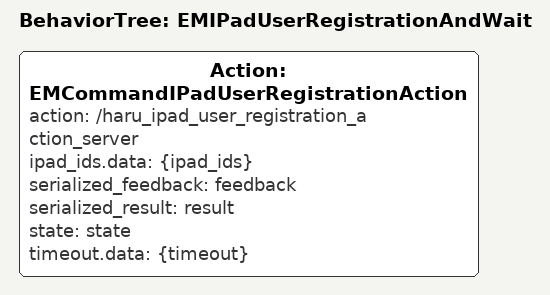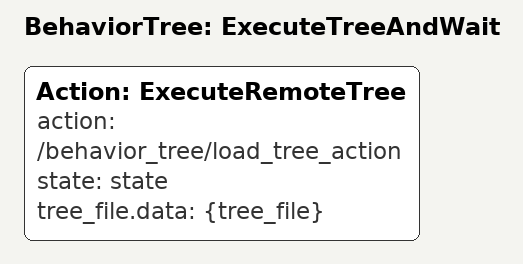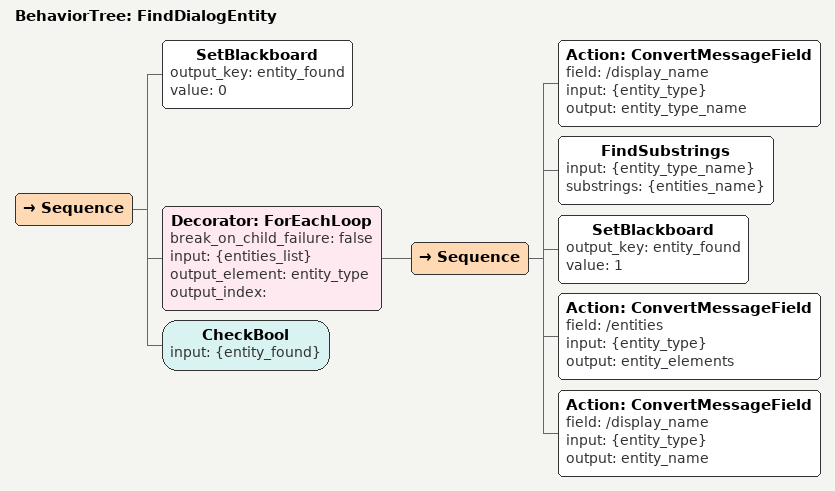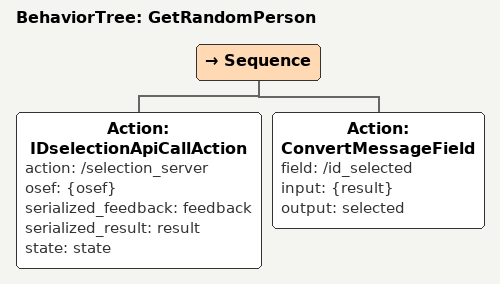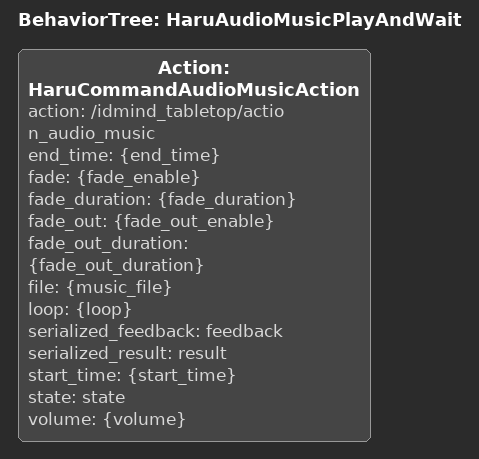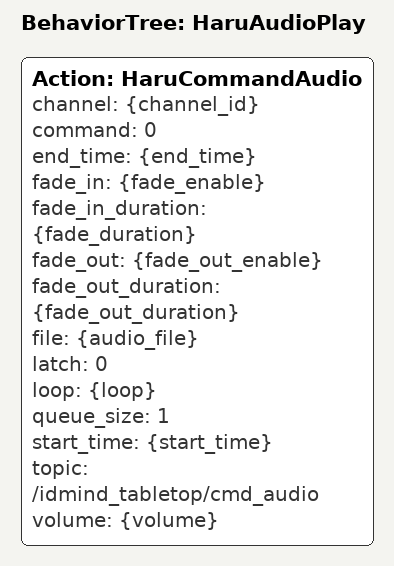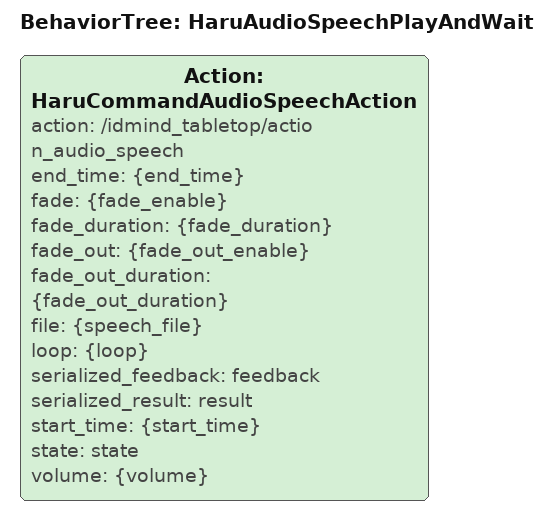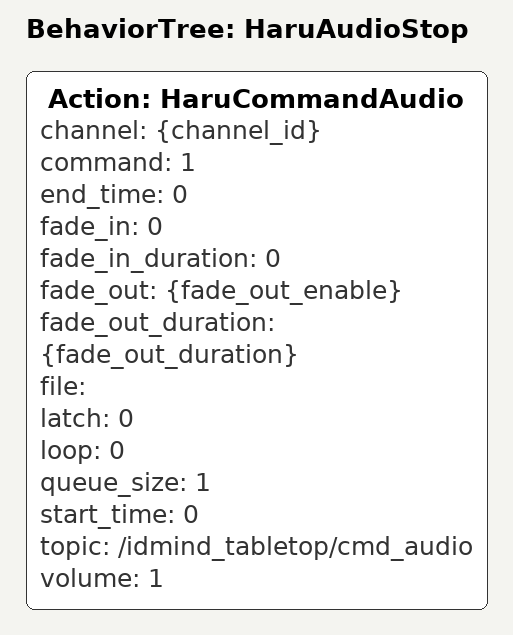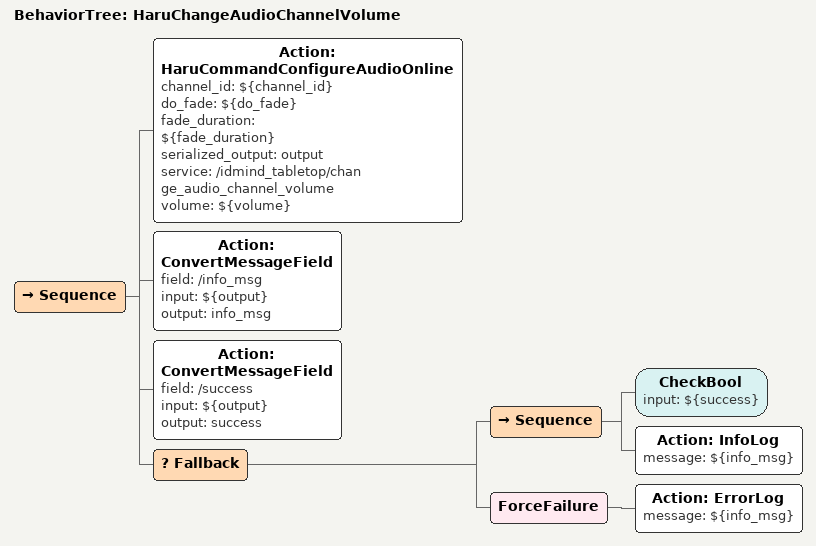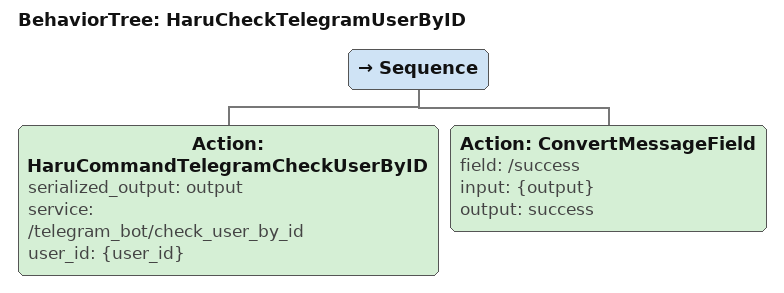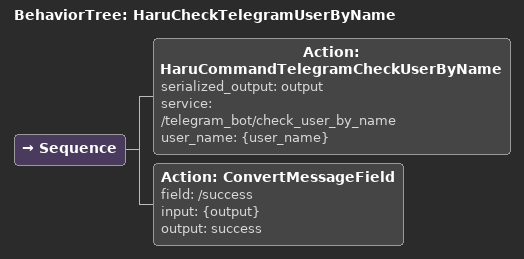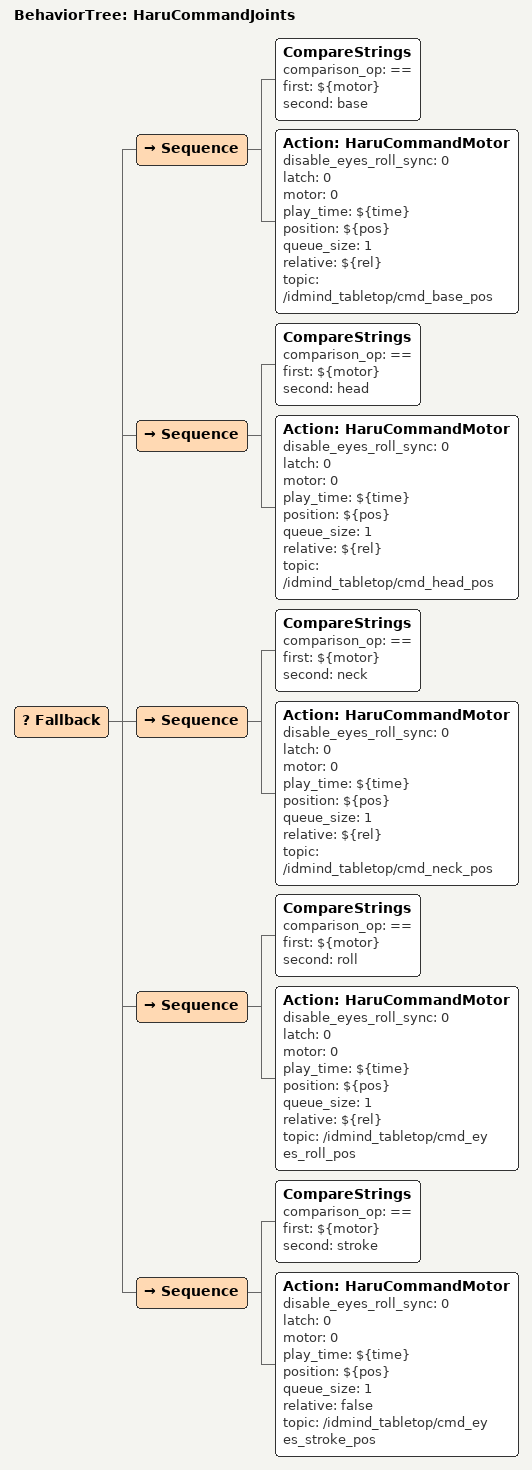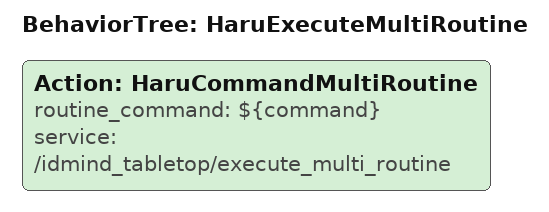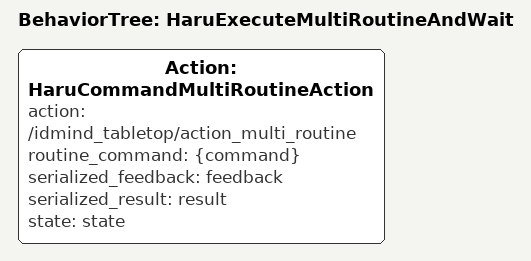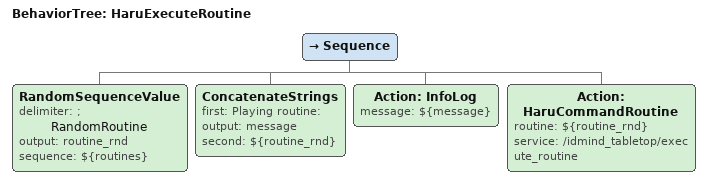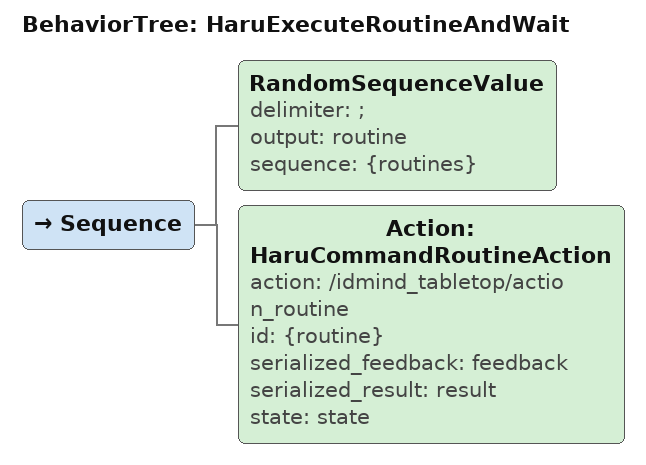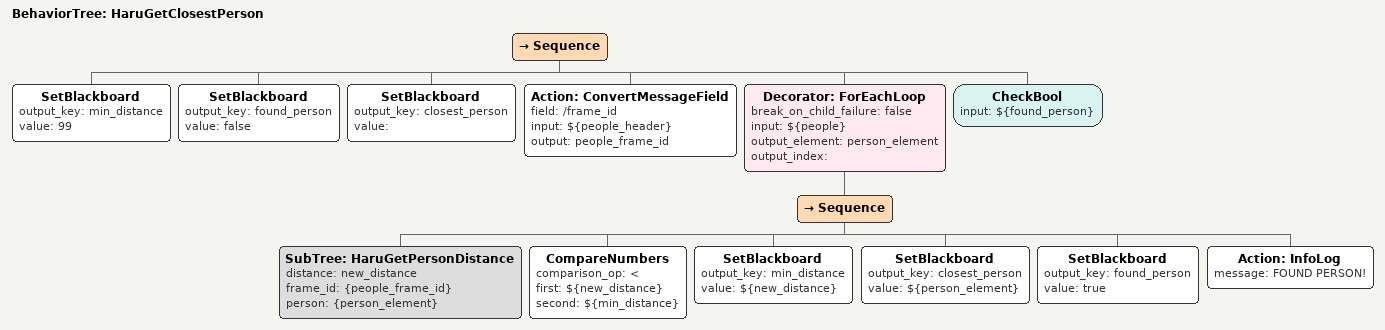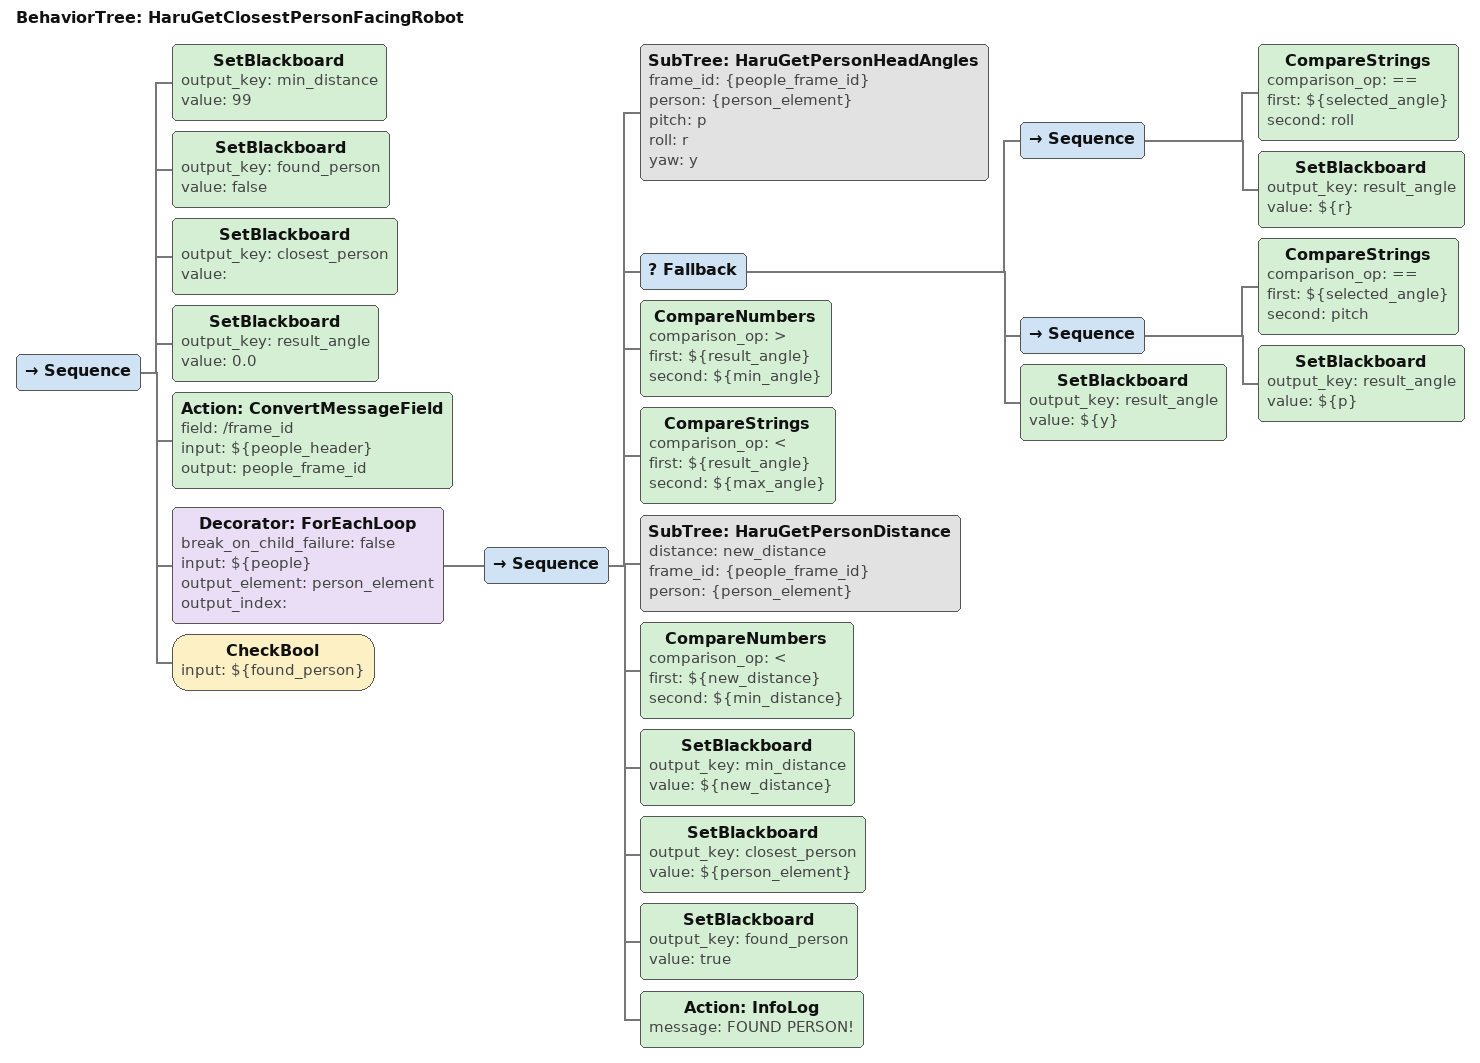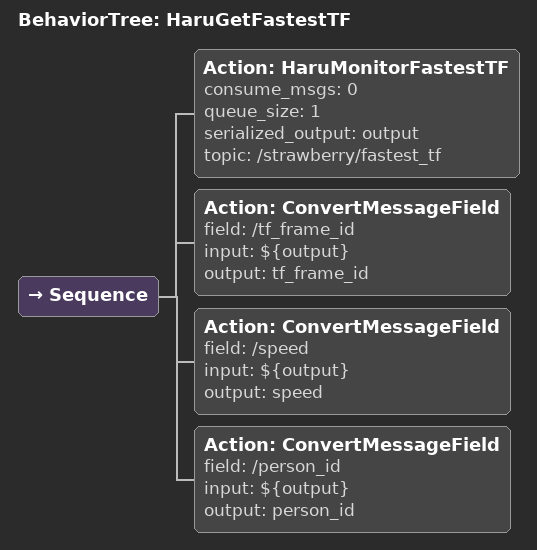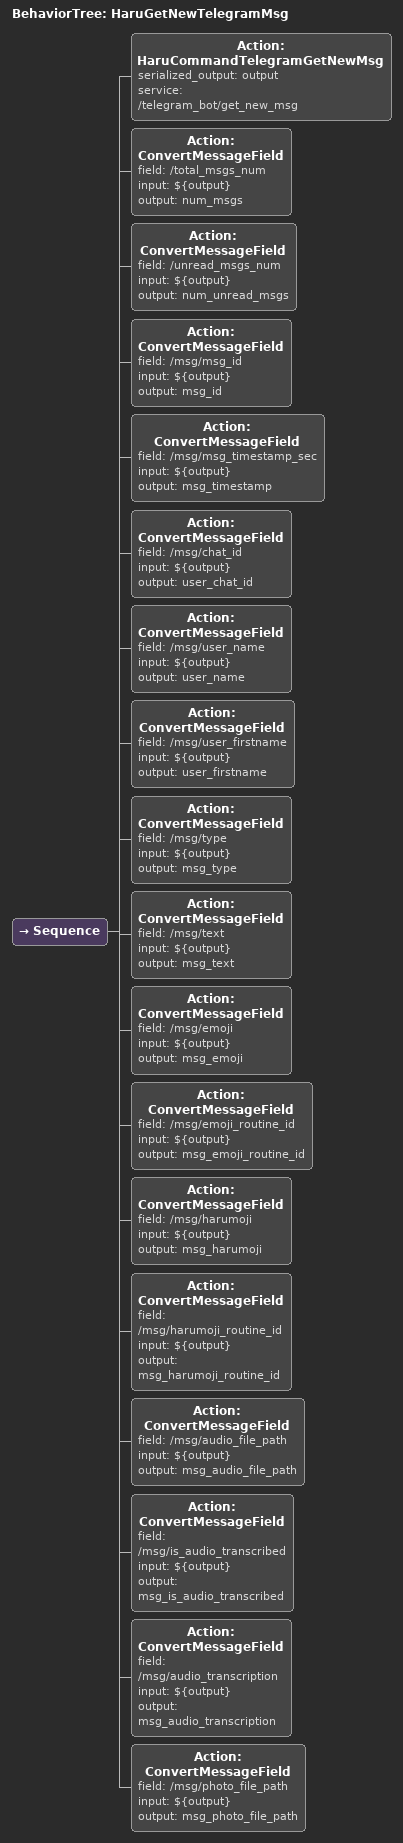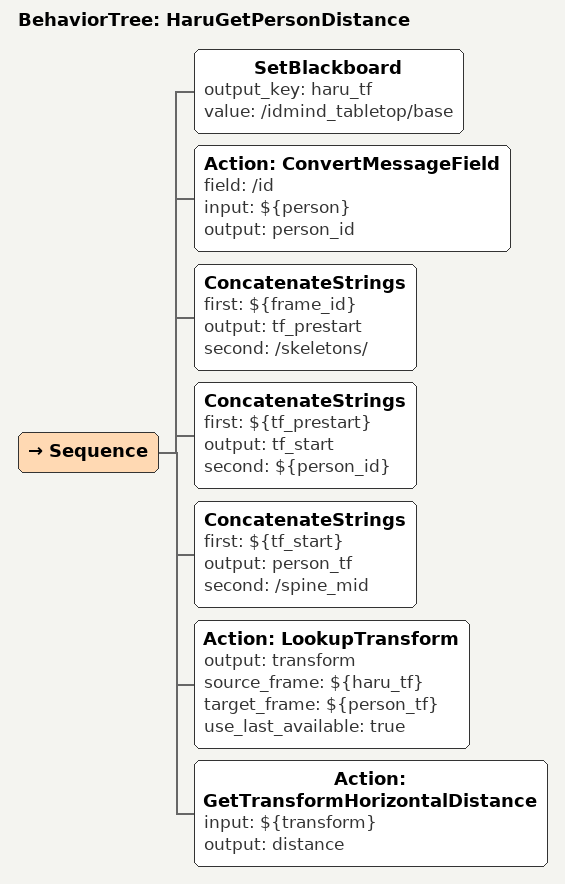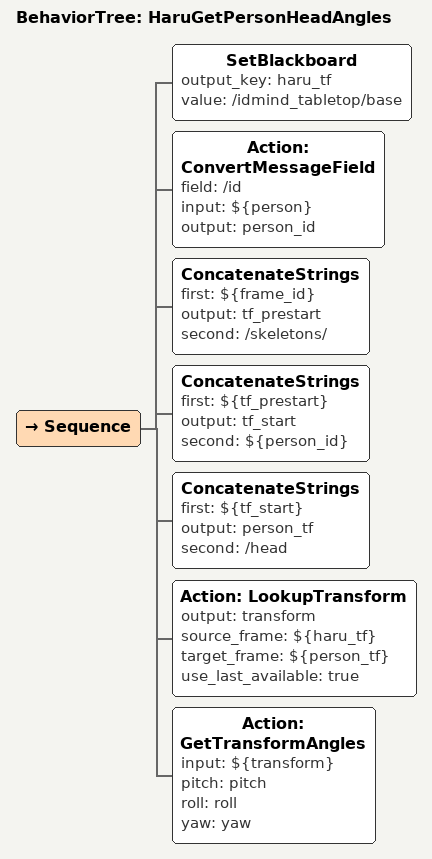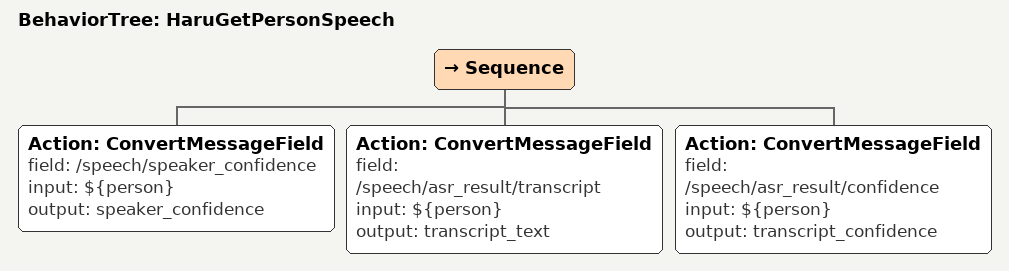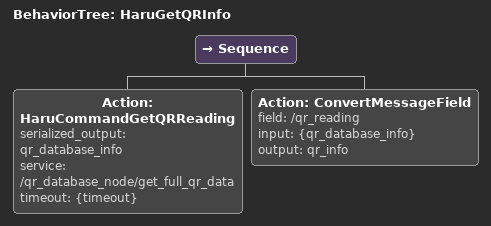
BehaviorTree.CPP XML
<BehaviorTree ID="EMIPadUserRegistrationAndWait">
    <Action ID="EMCommandIPadUserRegistrationAction" action="/haru_ipad_user_registration_action_server" ipad_ids.data="{ipad_ids}" serialized_feedback="feedback" serialized_result="result" state="state" timeout.data="{timeout}"/>
</BehaviorTree>

<BehaviorTree ID="ExecuteTreeAndWait">
    <Action ID="ExecuteRemoteTree" action="/behavior_tree/load_tree_action" state="state" tree_file.data="{tree_file}"/>
</BehaviorTree>

<BehaviorTree ID="FindDialogEntity">
    <Sequence>
        <SetBlackboard output_key="entity_found" value="0"/>
        <Decorator ID="ForEachLoop" break_on_child_failure="false" input="{entities_list}" output_element="entity_type" output_index="">
            <Sequence>
                <Action ID="ConvertMessageField" field="/display_name" input="{entity_type}" output="entity_type_name"/>
                <FindSubstrings input="{entity_type_name}" substrings="{entities_name}"/>
                <SetBlackboard output_key="entity_found" value="1"/>
                <Action ID="ConvertMessageField" field="/entities" input="{entity_type}" output="entity_elements"/>
                <Action ID="ConvertMessageField" field="/display_name" input="{entity_type}" output="entity_name"/>
            </Sequence>
        </Decorator>
        <CheckBool input="{entity_found}"/>
    </Sequence>
</BehaviorTree>

<BehaviorTree ID="GetRandomPerson">
    <Sequence>
        <Action ID="IDselectionApiCallAction" action="/selection_server" osef="{osef}" serialized_feedback="feedback" serialized_result="result" state="state"/>
        <Action ID="ConvertMessageField" field="/id_selected" input="{result}" output="selected"/>
    </Sequence>
</BehaviorTree>

<BehaviorTree ID="HaruAudioMusicPlayAndWait">
    <Action ID="HaruCommandAudioMusicAction" action="/idmind_tabletop/action_audio_music" end_time="{end_time}" fade="{fade_enable}" fade_duration="{fade_duration}" fade_out="{fade_out_enable}" fade_out_duration="{fade_out_duration}" file="{music_file}" loop="{loop}" serialized_feedback="feedback" serialized_result="result" start_time="{start_time}" state="state" volume="{volume}"/>
</BehaviorTree>

<BehaviorTree ID="HaruAudioPlay">
    <Action ID="HaruCommandAudio" channel="{channel_id}" command="0" end_time="{end_time}" fade_in="{fade_enable}" fade_in_duration="{fade_duration}" fade_out="{fade_out_enable}" fade_out_duration="{fade_out_duration}" file="{audio_file}" latch="0" loop="{loop}" queue_size="1" start_time="{start_time}" topic="/idmind_tabletop/cmd_audio" volume="{volume}"/>
</BehaviorTree>

<BehaviorTree ID="HaruAudioSpeechPlayAndWait">
    <Action ID="HaruCommandAudioSpeechAction" action="/idmind_tabletop/action_audio_speech" end_time="{end_time}" fade="{fade_enable}" fade_duration="{fade_duration}" fade_out="{fade_out_enable}" fade_out_duration="{fade_out_duration}" file="{speech_file}" loop="{loop}" serialized_feedback="feedback" serialized_result="result" start_time="{start_time}" state="state" volume="{volume}"/>
</BehaviorTree>

<BehaviorTree ID="HaruAudioStop">
    <Action ID="HaruCommandAudio" channel="{channel_id}" command="1" end_time="0" fade_in="0" fade_in_duration="0" fade_out="{fade_out_enable}" fade_out_duration="{fade_out_duration}" file="" latch="0" loop="0" queue_size="1" start_time="0" topic="/idmind_tabletop/cmd_audio" volume="1"/>
</BehaviorTree>

<BehaviorTree ID="HaruChangeAudioChannelVolume">
    <Sequence>
        <Action ID="HaruCommandConfigureAudioOnline" channel_id="${channel_id}" do_fade="${do_fade}" fade_duration="${fade_duration}" serialized_output="output" service="/idmind_tabletop/change_audio_channel_volume" volume="${volume}"/>
        <Action ID="ConvertMessageField" field="/info_msg" input="${output}" output="info_msg"/>
        <Action ID="ConvertMessageField" field="/success" input="${output}" output="success"/>
        <Fallback>
            <Sequence>
                <CheckBool input="${success}"/>
                <Action ID="InfoLog" message="${info_msg}"/>
            </Sequence>
            <ForceFailure>
                <Action ID="ErrorLog" message="${info_msg}"/>
            </ForceFailure>
        </Fallback>
    </Sequence>
</BehaviorTree>

<BehaviorTree ID="HaruCheckTelegramUserByID">
    <Sequence>
        <Action ID="HaruCommandTelegramCheckUserByID" serialized_output="output" service="/telegram_bot/check_user_by_id" user_id="{user_id}"/>
        <Action ID="ConvertMessageField" field="/success" input="{output}" output="success"/>
    </Sequence>
</BehaviorTree>

<BehaviorTree ID="HaruCheckTelegramUserByName">
    <Sequence>
        <Action ID="HaruCommandTelegramCheckUserByName" serialized_output="output" service="/telegram_bot/check_user_by_name" user_name="{user_name}"/>
        <Action ID="ConvertMessageField" field="/success" input="{output}" output="success"/>
    </Sequence>
</BehaviorTree>

<BehaviorTree ID="HaruCommandJoints">
    <Fallback>
        <Sequence>
            <CompareStrings comparison_op="==" first="${motor}" second="base"/>
            <Action ID="HaruCommandMotor" disable_eyes_roll_sync="0" latch="0" motor="0" play_time="${time}" position="${pos}" queue_size="1" relative="${rel}" topic="/idmind_tabletop/cmd_base_pos"/>
        </Sequence>
        <Sequence>
            <CompareStrings comparison_op="==" first="${motor}" second="head"/>
            <Action ID="HaruCommandMotor" disable_eyes_roll_sync="0" latch="0" motor="0" play_time="${time}" position="${pos}" queue_size="1" relative="${rel}" topic="/idmind_tabletop/cmd_head_pos"/>
        </Sequence>
        <Sequence>
            <CompareStrings comparison_op="==" first="${motor}" second="neck"/>
            <Action ID="HaruCommandMotor" disable_eyes_roll_sync="0" latch="0" motor="0" play_time="${time}" position="${pos}" queue_size="1" relative="${rel}" topic="/idmind_tabletop/cmd_neck_pos"/>
        </Sequence>
        <Sequence>
            <CompareStrings comparison_op="==" first="${motor}" second="roll"/>
            <Action ID="HaruCommandMotor" disable_eyes_roll_sync="0" latch="0" motor="0" play_time="${time}" position="${pos}" queue_size="1" relative="${rel}" topic="/idmind_tabletop/cmd_eyes_roll_pos"/>
        </Sequence>
        <Sequence>
            <CompareStrings comparison_op="==" first="${motor}" second="stroke"/>
            <Action ID="HaruCommandMotor" disable_eyes_roll_sync="0" latch="0" motor="0" play_time="${time}" position="${pos}" queue_size="1" relative="false" topic="/idmind_tabletop/cmd_eyes_stroke_pos"/>
        </Sequence>
    </Fallback>
</BehaviorTree>

<BehaviorTree ID="HaruExecuteMultiRoutine">
    <Action ID="HaruCommandMultiRoutine" routine_command="${command}" service="/idmind_tabletop/execute_multi_routine"/>
</BehaviorTree>

<BehaviorTree ID="HaruExecuteMultiRoutineAndWait">
    <Action ID="HaruCommandMultiRoutineAction" action="/idmind_tabletop/action_multi_routine" routine_command="{command}" serialized_feedback="feedback" serialized_result="result" state="state"/>
</BehaviorTree>

<BehaviorTree ID="HaruExecuteRoutine">
    <Sequence>
        <RandomSequenceValue delimiter=";" name="RandomRoutine" output="routine_rnd" sequence="${routines}"/>
        <ConcatenateStrings first="Playing routine: " output="message" second="${routine_rnd}"/>
        <Action ID="InfoLog" message="${message}"/>
        <Action ID="HaruCommandRoutine" routine="${routine_rnd}" service="/idmind_tabletop/execute_routine"/>
    </Sequence>
</BehaviorTree>

<BehaviorTree ID="HaruExecuteRoutineAndWait">
    <Sequence>
        <RandomSequenceValue delimiter=";" output="routine" sequence="{routines}"/>
        <Action ID="HaruCommandRoutineAction" action="/idmind_tabletop/action_routine" id="{routine}" serialized_feedback="feedback" serialized_result="result" state="state"/>
    </Sequence>
</BehaviorTree>

<BehaviorTree ID="HaruGetClosestPerson">
    <Sequence>
        <SetBlackboard output_key="min_distance" value="99"/>
        <SetBlackboard output_key="found_person" value="false"/>
        <SetBlackboard output_key="closest_person" value=""/>
        <Action ID="ConvertMessageField" field="/frame_id" input="${people_header}" output="people_frame_id"/>
        <Decorator ID="ForEachLoop" break_on_child_failure="false" input="${people}" output_element="person_element" output_index="">
            <Sequence>
                <SubTree ID="HaruGetPersonDistance" distance="new_distance" frame_id="{people_frame_id}" person="{person_element}"/>
                <CompareNumbers comparison_op="&lt;" first="${new_distance}" second="${min_distance}"/>
                <SetBlackboard output_key="min_distance" value="${new_distance}"/>
                <SetBlackboard output_key="closest_person" value="${person_element}"/>
                <SetBlackboard output_key="found_person" value="true"/>
                <Action ID="InfoLog" message="FOUND PERSON!"/>
            </Sequence>
        </Decorator>
        <CheckBool input="${found_person}"/>
    </Sequence>
</BehaviorTree>

<BehaviorTree ID="HaruGetClosestPersonFacingRobot">
    <Sequence>
        <SetBlackboard output_key="min_distance" value="99"/>
        <SetBlackboard output_key="found_person" value="false"/>
        <SetBlackboard output_key="closest_person" value=""/>
        <SetBlackboard output_key="result_angle" value="0.0"/>
        <Action ID="ConvertMessageField" field="/frame_id" input="${people_header}" output="people_frame_id"/>
        <Decorator ID="ForEachLoop" break_on_child_failure="false" input="${people}" output_element="person_element" output_index="">
            <Sequence>
                <SubTree ID="HaruGetPersonHeadAngles" frame_id="{people_frame_id}" person="{person_element}" pitch="p" roll="r" yaw="y"/>
                <Fallback>
                    <Sequence>
                        <CompareStrings comparison_op="==" first="${selected_angle}" second="roll"/>
                        <SetBlackboard output_key="result_angle" value="${r}"/>
                    </Sequence>
                    <Sequence>
                        <CompareStrings comparison_op="==" first="${selected_angle}" second="pitch"/>
                        <SetBlackboard output_key="result_angle" value="${p}"/>
                    </Sequence>
                    <SetBlackboard output_key="result_angle" value="${y}"/>
                </Fallback>
                <CompareNumbers comparison_op=">" first="${result_angle}" second="${min_angle}"/>
                <CompareStrings comparison_op="&lt;" first="${result_angle}" second="${max_angle}"/>
                <SubTree ID="HaruGetPersonDistance" distance="new_distance" frame_id="{people_frame_id}" person="{person_element}"/>
                <CompareNumbers comparison_op="&lt;" first="${new_distance}" second="${min_distance}"/>
                <SetBlackboard output_key="min_distance" value="${new_distance}"/>
                <SetBlackboard output_key="closest_person" value="${person_element}"/>
                <SetBlackboard output_key="found_person" value="true"/>
                <Action ID="InfoLog" message="FOUND PERSON!"/>
            </Sequence>
        </Decorator>
        <CheckBool input="${found_person}"/>
    </Sequence>
</BehaviorTree>

<BehaviorTree ID="HaruGetFastestTF">
    <Sequence>
        <Action ID="HaruMonitorFastestTF" consume_msgs="0" queue_size="1" serialized_output="output" topic="/strawberry/fastest_tf"/>
        <Action ID="ConvertMessageField" field="/tf_frame_id" input="${output}" output="tf_frame_id"/>
        <Action ID="ConvertMessageField" field="/speed" input="${output}" output="speed"/>
        <Action ID="ConvertMessageField" field="/person_id" input="${output}" output="person_id"/>
    </Sequence>
</BehaviorTree>

<BehaviorTree ID="HaruGetNewTelegramMsg">
    <Sequence>
        <Action ID="HaruCommandTelegramGetNewMsg" serialized_output="output" service="/telegram_bot/get_new_msg"/>
        <Action ID="ConvertMessageField" field="/total_msgs_num" input="${output}" output="num_msgs"/>
        <Action ID="ConvertMessageField" field="/unread_msgs_num" input="${output}" output="num_unread_msgs"/>
        <Action ID="ConvertMessageField" field="/msg/msg_id" input="${output}" output="msg_id"/>
        <Action ID="ConvertMessageField" field="/msg/msg_timestamp_sec" input="${output}" output="msg_timestamp"/>
        <Action ID="ConvertMessageField" field="/msg/chat_id" input="${output}" output="user_chat_id"/>
        <Action ID="ConvertMessageField" field="/msg/user_name" input="${output}" output="user_name"/>
        <Action ID="ConvertMessageField" field="/msg/user_firstname" input="${output}" output="user_firstname"/>
        <Action ID="ConvertMessageField" field="/msg/type" input="${output}" output="msg_type"/>
        <Action ID="ConvertMessageField" field="/msg/text" input="${output}" output="msg_text"/>
        <Action ID="ConvertMessageField" field="/msg/emoji" input="${output}" output="msg_emoji"/>
        <Action ID="ConvertMessageField" field="/msg/emoji_routine_id" input="${output}" output="msg_emoji_routine_id"/>
        <Action ID="ConvertMessageField" field="/msg/harumoji" input="${output}" output="msg_harumoji"/>
        <Action ID="ConvertMessageField" field="/msg/harumoji_routine_id" input="${output}" output="msg_harumoji_routine_id"/>
        <Action ID="ConvertMessageField" field="/msg/audio_file_path" input="${output}" output="msg_audio_file_path"/>
        <Action ID="ConvertMessageField" field="/msg/is_audio_transcribed" input="${output}" output="msg_is_audio_transcribed"/>
        <Action ID="ConvertMessageField" field="/msg/audio_transcription" input="${output}" output="msg_audio_transcription"/>
        <Action ID="ConvertMessageField" field="/msg/photo_file_path" input="${output}" output="msg_photo_file_path"/>
    </Sequence>
</BehaviorTree>

<BehaviorTree ID="HaruGetPersonDistance">
    <Sequence>
        <SetBlackboard output_key="haru_tf" value="/idmind_tabletop/base"/>
        <Action ID="ConvertMessageField" field="/id" input="${person}" output="person_id"/>
        <ConcatenateStrings first="${frame_id}" output="tf_prestart" second="/skeletons/"/>
        <ConcatenateStrings first="${tf_prestart}" output="tf_start" second="${person_id}"/>
        <ConcatenateStrings first="${tf_start}" output="person_tf" second="/spine_mid"/>
        <Action ID="LookupTransform" output="transform" source_frame="${haru_tf}" target_frame="${person_tf}" use_last_available="true"/>
        <Action ID="GetTransformHorizontalDistance" input="${transform}" output="distance"/>
    </Sequence>
</BehaviorTree>

<BehaviorTree ID="HaruGetPersonHeadAngles">
    <Sequence>
        <SetBlackboard output_key="haru_tf" value="/idmind_tabletop/base"/>
        <Action ID="ConvertMessageField" field="/id" input="${person}" output="person_id"/>
        <ConcatenateStrings first="${frame_id}" output="tf_prestart" second="/skeletons/"/>
        <ConcatenateStrings first="${tf_prestart}" output="tf_start" second="${person_id}"/>
        <ConcatenateStrings first="${tf_start}" output="person_tf" second="/head"/>
        <Action ID="LookupTransform" output="transform" source_frame="${haru_tf}" target_frame="${person_tf}" use_last_available="true"/>
        <Action ID="GetTransformAngles" input="${transform}" pitch="pitch" roll="roll" yaw="yaw"/>
    </Sequence>
</BehaviorTree>

<BehaviorTree ID="HaruGetPersonSpeech">
    <Sequence>
        <Action ID="ConvertMessageField" field="/speech/speaker_confidence" input="${person}" output="speaker_confidence"/>
        <Action ID="ConvertMessageField" field="/speech/asr_result/transcript" input="${person}" output="transcript_text"/>
        <Action ID="ConvertMessageField" field="/speech/asr_result/confidence" input="${person}" output="transcript_confidence"/>
    </Sequence>
</BehaviorTree>

<BehaviorTree ID="HaruGetQRInfo">
    <Sequence>
        <Action ID="HaruCommandGetQRReading" serialized_output="qr_database_info" service="/qr_database_node/get_full_qr_data" timeout="{timeout}"/>
        <Action ID="ConvertMessageField" field="/qr_reading" input="{qr_database_info}" output="qr_info"/>
    </Sequence>
</BehaviorTree>
